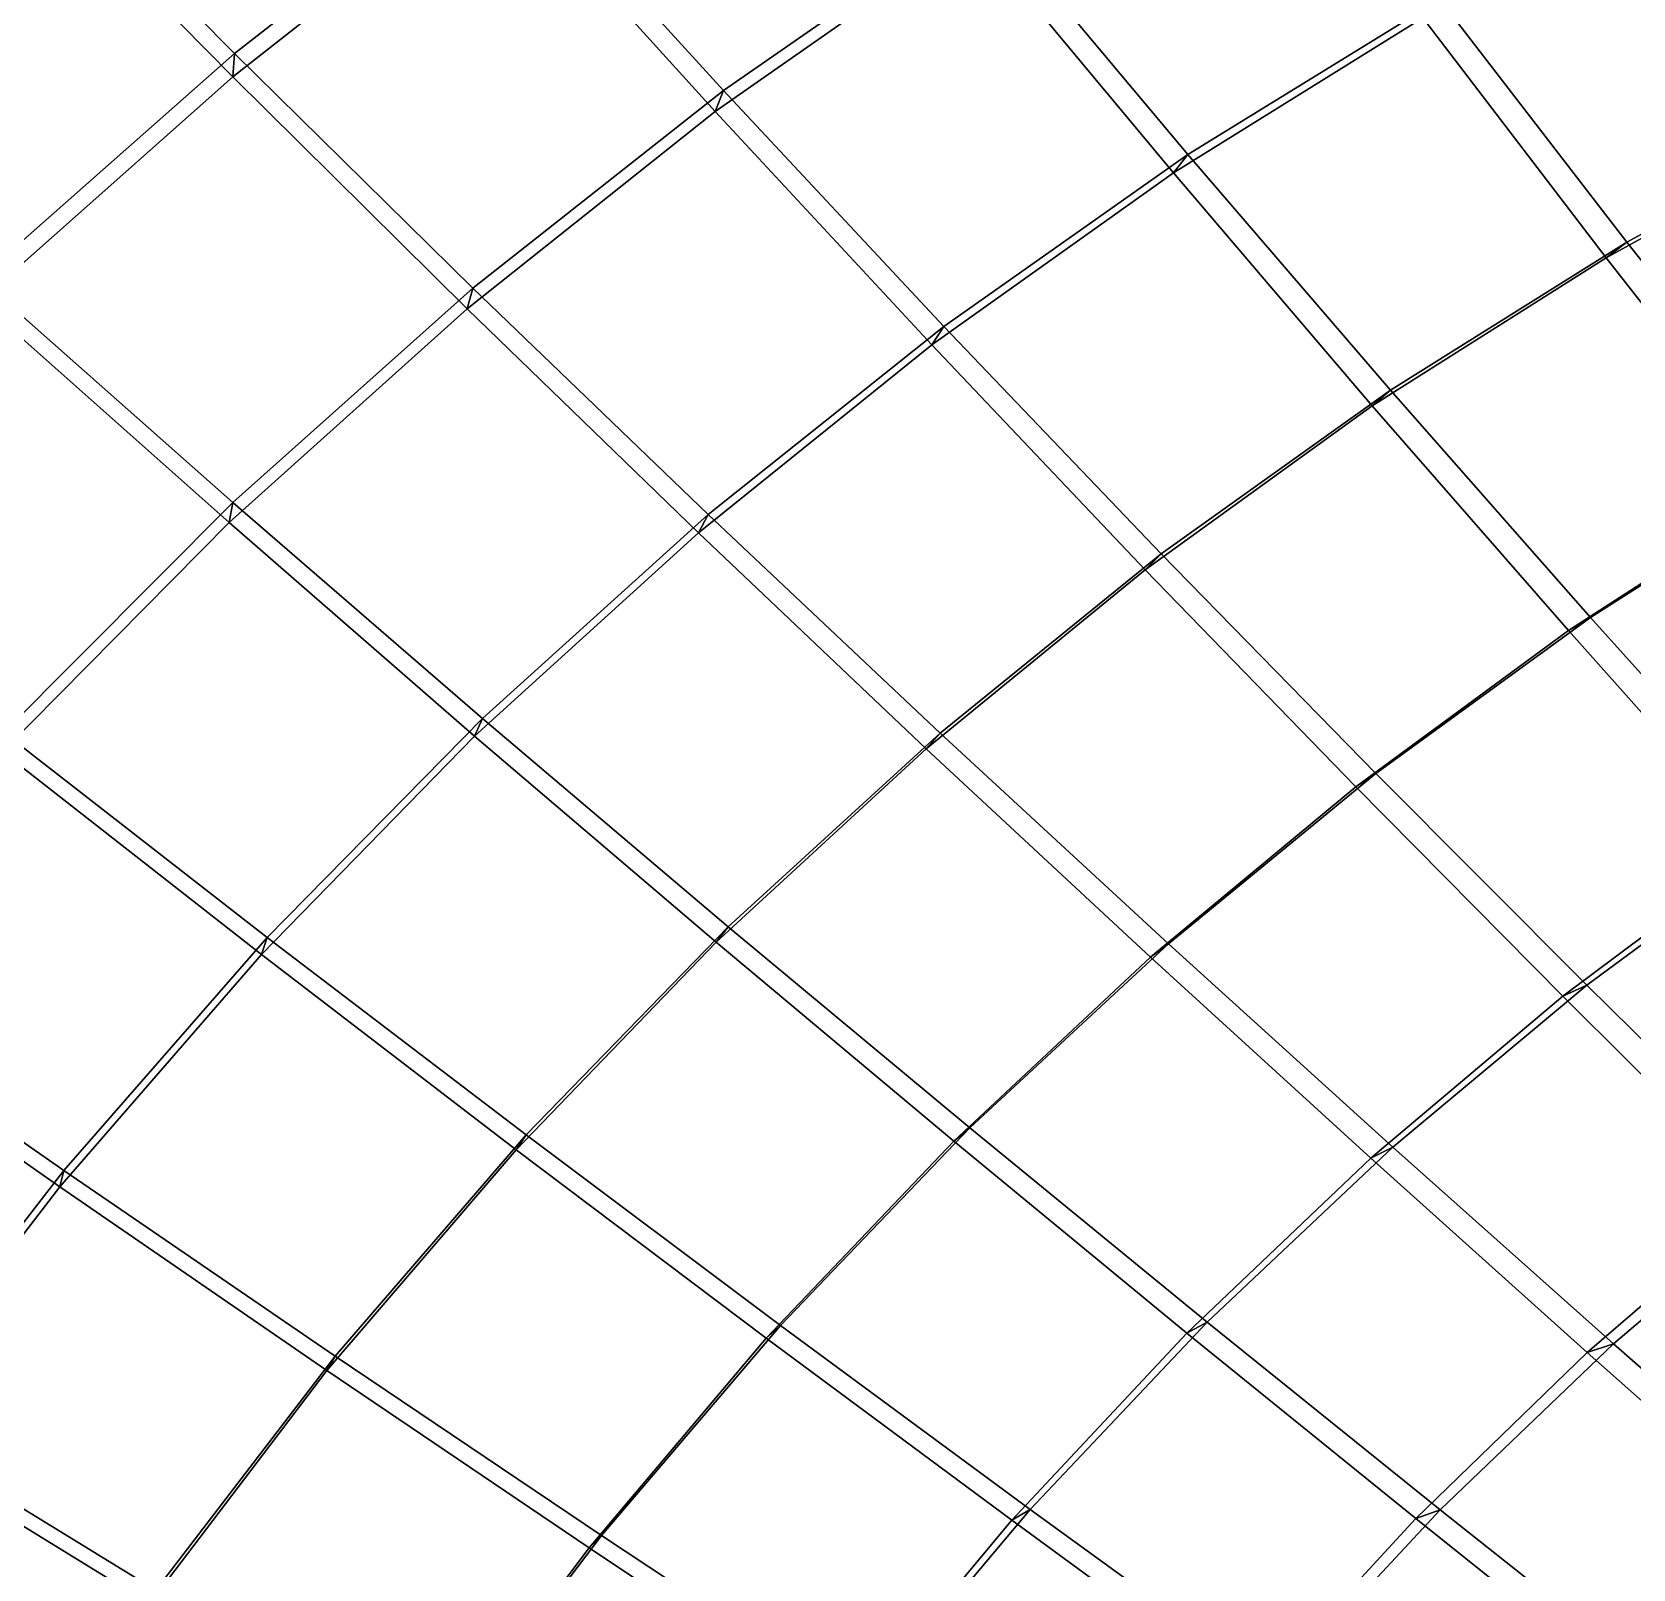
# Model space of a CAD drawing. Header units: metres. Extents: x -2184624 to 1125696, y -1900362 to 1900362.
# Drawn here: x -809172 to -551038, y 508658 to 756415 of the extents above; entities that cross this region are included whole.
import ezdxf

# ---------------------------------------------------------------- set-up
doc = ezdxf.new("R2010")
doc.units = ezdxf.units.M

msp = doc.modelspace()

# ---------------------------------------------------------------- linework, layer by layer
for points in [[(-776505.56, 752975.94, 547987.1), (-815411.56, 792204.2, 539613.8), (-769917.4, 827289.5, 531887.5), (-733609.56, 786421.25, 539996.2)], [(-776816.94, 749193.94, 529465.9), (-815084.44, 787960.3, 521020.72), (-770001.5, 822930.9, 513156.94), (-734313.2, 782548.6, 521339.84)], [(-697677.7, 746995.7, 545655.5), (-733609.56, 786421.25, 539996.2), (-689140.5, 816912.4, 531555.2), (-655803.06, 776073.06, 536973.6)], [(-699001.56, 743583.7, 527059), (-734313.2, 782548.6, 521339.84), (-690255.9, 812981.75, 512755.4), (-657521.2, 772625.2, 518236.97)], [(-622785.2, 736685.8, 540112.3), (-655803.06, 776073.06, 536973.6), (-612636.6, 802268, 527833.5), (-582193.2, 761685.8, 530758.44)], [(-625112.2, 733698.06, 521427.22), (-657521.2, 772625.2, 518236.97), (-614767, 798818.4, 508948.84), (-584916.44, 758716.56, 511929.6)], [(-817634.1, 716690.94, 555521.1), (-859030.75, 754113.06, 546899.06), (-815411.56, 792204.2, 539613.8), (-776505.56, 752975.94, 547987.1)], [(-815084.44, 787960.3, 521020.72), (-815411.56, 792204.2, 539613.8), (-776505.56, 752975.94, 547987.1), (-776816.94, 749193.94, 529465.9)], [(-776816.94, 749193.94, 529465.9), (-776505.56, 752975.94, 547987.1), (-815411.56, 792204.2, 539613.8), (-815084.44, 787960.3, 521020.72)], [(-817574, 713029.94, 537126.6), (-858313.75, 750015.44, 528434.8), (-815084.44, 787960.3, 521020.72), (-776816.94, 749193.94, 529465.9)], [(-776816.94, 749193.94, 529465.9), (-776505.56, 752975.94, 547987.1), (-733609.56, 786421.25, 539996.2), (-734313.2, 782548.6, 521339.84)], [(-734313.2, 782548.6, 521339.84), (-733609.56, 786421.25, 539996.2), (-776505.56, 752975.94, 547987.1), (-776816.94, 749193.94, 529465.9)], [(-738071.2, 715130.8, 553873.25), (-776505.56, 752975.94, 547987.1), (-733609.56, 786421.25, 539996.2), (-697677.7, 746995.7, 545655.5)], [(-734313.2, 782548.6, 521339.84), (-733609.56, 786421.25, 539996.2), (-697677.7, 746995.7, 545655.5), (-699001.56, 743583.7, 527059)], [(-699001.56, 743583.7, 527059), (-697677.7, 746995.7, 545655.5), (-733609.56, 786421.25, 539996.2), (-734313.2, 782548.6, 521339.84)], [(-739019.94, 711786.3, 535409), (-776816.94, 749193.94, 529465.9), (-734313.2, 782548.6, 521339.84), (-699001.56, 743583.7, 527059)], [(-552017, 722548.9, 531565.56), (-582193.2, 761685.8, 530758.44), (-540569.44, 783891.44, 520938.06), (-512934.38, 743769.4, 521562.28)], [(-555343.9, 720039.9, 512784.03), (-584916.44, 758716.56, 511929.6), (-543705.56, 780976.3, 501958.3), (-516659.62, 741333.25, 502635.22)], [(-699001.56, 743583.7, 527059), (-697677.7, 746995.7, 545655.5), (-655803.06, 776073.06, 536973.6), (-657521.2, 772625.2, 518236.97)], [(-657521.2, 772625.2, 518236.97), (-655803.06, 776073.06, 536973.6), (-697677.7, 746995.7, 545655.5), (-699001.56, 743583.7, 527059)], [(-662161.7, 708970, 548995.7), (-697677.7, 746995.7, 545655.5), (-655803.06, 776073.06, 536973.6), (-622785.2, 736685.8, 540112.3)], [(-657521.2, 772625.2, 518236.97), (-655803.06, 776073.06, 536973.6), (-622785.2, 736685.8, 540112.3), (-625112.2, 733698.06, 521427.22)], [(-625112.2, 733698.06, 521427.22), (-622785.2, 736685.8, 540112.3), (-655803.06, 776073.06, 536973.6), (-657521.2, 772625.2, 518236.97)], [(-664110.06, 705996.6, 530447.06), (-699001.56, 743583.7, 527059), (-657521.2, 772625.2, 518236.97), (-625112.2, 733698.06, 521427.22)], [(-625112.2, 733698.06, 521427.22), (-622785.2, 736685.8, 540112.3), (-582193.2, 761685.8, 530758.44), (-584916.44, 758716.56, 511929.6)], [(-584916.44, 758716.56, 511929.6), (-582193.2, 761685.8, 530758.44), (-622785.2, 736685.8, 540112.3), (-625112.2, 733698.06, 521427.22)], [(-590129.4, 698698.75, 541092.1), (-622785.2, 736685.8, 540112.3), (-582193.2, 761685.8, 530758.44), (-552017, 722548.9, 531565.56)], [(-584916.44, 758716.56, 511929.6), (-582193.2, 761685.8, 530758.44), (-552017, 722548.9, 531565.56), (-555343.9, 720039.9, 512784.03)], [(-555343.9, 720039.9, 512784.03), (-552017, 722548.9, 531565.56), (-582193.2, 761685.8, 530758.44), (-584916.44, 758716.56, 511929.6)], [(-593074.4, 696151.4, 522449.53), (-625112.2, 733698.06, 521427.22), (-584916.44, 758716.56, 511929.6), (-555343.9, 720039.9, 512784.03)], [(-776800.4, 680585.7, 561620.4), (-817634.1, 716690.94, 555521.1), (-776505.56, 752975.94, 547987.1), (-738071.2, 715130.8, 553873.25)], [(-817574, 713029.94, 537126.6), (-817634.1, 716690.94, 555521.1), (-776505.56, 752975.94, 547987.1), (-776816.94, 749193.94, 529465.9)], [(-776816.94, 749193.94, 529465.9), (-776505.56, 752975.94, 547987.1), (-817634.1, 716690.94, 555521.1), (-817574, 713029.94, 537126.6)], [(-776816.94, 749193.94, 529465.9), (-776505.56, 752975.94, 547987.1), (-738071.2, 715130.8, 553873.25), (-739019.94, 711786.3, 535409)], [(-739019.94, 711786.3, 535409), (-738071.2, 715130.8, 553873.25), (-776505.56, 752975.94, 547987.1), (-776816.94, 749193.94, 529465.9)], [(-777394, 677337.8, 543280.4), (-817574, 713029.94, 537126.6), (-776816.94, 749193.94, 529465.9), (-739019.94, 711786.3, 535409)], [(-739019.94, 711786.3, 535409), (-738071.2, 715130.8, 553873.25), (-697677.7, 746995.7, 545655.5), (-699001.56, 743583.7, 527059)], [(-699001.56, 743583.7, 527059), (-697677.7, 746995.7, 545655.5), (-738071.2, 715130.8, 553873.25), (-739019.94, 711786.3, 535409)], [(-700144.75, 678626.9, 557403.3), (-738071.2, 715130.8, 553873.25), (-697677.7, 746995.7, 545655.5), (-662161.7, 708970, 548995.7)], [(-699001.56, 743583.7, 527059), (-697677.7, 746995.7, 545655.5), (-662161.7, 708970, 548995.7), (-664110.06, 705996.6, 530447.06)], [(-664110.06, 705996.6, 530447.06), (-662161.7, 708970, 548995.7), (-697677.7, 746995.7, 545655.5), (-699001.56, 743583.7, 527059)], [(-701733.25, 675698.6, 538983.7), (-739019.94, 711786.3, 535409), (-699001.56, 743583.7, 527059), (-664110.06, 705996.6, 530447.06)], [(-555343.9, 720039.9, 512784.03), (-552017, 722548.9, 531565.56), (-512934.38, 743769.4, 521562.28), (-516659.62, 741333.25, 502635.22)], [(-516659.62, 741333.25, 502635.22), (-512934.38, 743769.4, 521562.28), (-552017, 722548.9, 531565.56), (-555343.9, 720039.9, 512784.03)], [(-522154.66, 684796.56, 530366.3), (-552017, 722548.9, 531565.56), (-512934.38, 743769.4, 521562.28), (-485520.97, 705070.4, 520222.8)], [(-526098.9, 682730.3, 511625.9), (-555343.9, 720039.9, 512784.03), (-516659.62, 741333.25, 502635.22), (-489850.6, 703095.25, 501343)], [(-664110.06, 705996.6, 530447.06), (-662161.7, 708970, 548995.7), (-622785.2, 736685.8, 540112.3), (-625112.2, 733698.06, 521427.22)], [(-625112.2, 733698.06, 521427.22), (-622785.2, 736685.8, 540112.3), (-662161.7, 708970, 548995.7), (-664110.06, 705996.6, 530447.06)], [(-627099, 672293, 550138.25), (-662161.7, 708970, 548995.7), (-622785.2, 736685.8, 540112.3), (-590129.4, 698698.75, 541092.1)], [(-625112.2, 733698.06, 521427.22), (-622785.2, 736685.8, 540112.3), (-590129.4, 698698.75, 541092.1), (-593074.4, 696151.4, 522449.53)], [(-593074.4, 696151.4, 522449.53), (-590129.4, 698698.75, 541092.1), (-622785.2, 736685.8, 540112.3), (-625112.2, 733698.06, 521427.22)], [(-629679.5, 669739.25, 531627.9), (-664110.06, 705996.6, 530447.06), (-625112.2, 733698.06, 521427.22), (-593074.4, 696151.4, 522449.53)], [(-593074.4, 696151.4, 522449.53), (-590129.4, 698698.75, 541092.1), (-552017, 722548.9, 531565.56), (-555343.9, 720039.9, 512784.03)], [(-555343.9, 720039.9, 512784.03), (-552017, 722548.9, 531565.56), (-590129.4, 698698.75, 541092.1), (-593074.4, 696151.4, 522449.53)], [(-557876.5, 662052.8, 540024.8), (-590129.4, 698698.75, 541092.1), (-552017, 722548.9, 531565.56), (-522154.66, 684796.56, 530366.3)], [(-555343.9, 720039.9, 512784.03), (-552017, 722548.9, 531565.56), (-522154.66, 684796.56, 530366.3), (-526098.9, 682730.3, 511625.9)], [(-526098.9, 682730.3, 511625.9), (-522154.66, 684796.56, 530366.3), (-552017, 722548.9, 531565.56), (-555343.9, 720039.9, 512784.03)], [(-561451.75, 659928.8, 521417.94), (-593074.4, 696151.4, 522449.53), (-555343.9, 720039.9, 512784.03), (-526098.9, 682730.3, 511625.9)], [(-813689.94, 643478.9, 568889), (-856808.8, 677690.6, 562590.6), (-817634.1, 716690.94, 555521.1), (-776800.4, 680585.7, 561620.4)], [(-817574, 713029.94, 537126.6), (-817634.1, 716690.94, 555521.1), (-776800.4, 680585.7, 561620.4), (-777394, 677337.8, 543280.4)], [(-777394, 677337.8, 543280.4), (-776800.4, 680585.7, 561620.4), (-817634.1, 716690.94, 555521.1), (-817574, 713029.94, 537126.6)], [(-777394, 677337.8, 543280.4), (-776800.4, 680585.7, 561620.4), (-738071.2, 715130.8, 553873.25), (-739019.94, 711786.3, 535409)], [(-739019.94, 711786.3, 535409), (-738071.2, 715130.8, 553873.25), (-776800.4, 680585.7, 561620.4), (-777394, 677337.8, 543280.4)], [(-736562.06, 645758.25, 565328.1), (-776800.4, 680585.7, 561620.4), (-738071.2, 715130.8, 553873.25), (-700144.75, 678626.9, 557403.3)], [(-739019.94, 711786.3, 535409), (-738071.2, 715130.8, 553873.25), (-700144.75, 678626.9, 557403.3), (-701733.25, 675698.6, 538983.7)], [(-701733.25, 675698.6, 538983.7), (-700144.75, 678626.9, 557403.3), (-738071.2, 715130.8, 553873.25), (-739019.94, 711786.3, 535409)], [(-813949.44, 640354.6, 550665), (-856398.8, 674178.4, 544314.4), (-817574, 713029.94, 537126.6), (-777394, 677337.8, 543280.4)], [(-737810.2, 642903.25, 547029.75), (-777394, 677337.8, 543280.4), (-739019.94, 711786.3, 535409), (-701733.25, 675698.6, 538983.7)], [(-701733.25, 675698.6, 538983.7), (-700144.75, 678626.9, 557403.3), (-662161.7, 708970, 548995.7), (-664110.06, 705996.6, 530447.06)], [(-664110.06, 705996.6, 530447.06), (-662161.7, 708970, 548995.7), (-700144.75, 678626.9, 557403.3), (-701733.25, 675698.6, 538983.7)], [(-662758.94, 643415.7, 558698.6), (-700144.75, 678626.9, 557403.3), (-662161.7, 708970, 548995.7), (-627099, 672293, 550138.25)], [(-664110.06, 705996.6, 530447.06), (-662161.7, 708970, 548995.7), (-627099, 672293, 550138.25), (-629679.5, 669739.25, 531627.9)], [(-629679.5, 669739.25, 531627.9), (-627099, 672293, 550138.25), (-662161.7, 708970, 548995.7), (-664110.06, 705996.6, 530447.06)], [(-664993.2, 640885.3, 540313.25), (-701733.25, 675698.6, 538983.7), (-664110.06, 705996.6, 530447.06), (-629679.5, 669739.25, 531627.9)], [(-629679.5, 669739.25, 531627.9), (-627099, 672293, 550138.25), (-590129.4, 698698.75, 541092.1), (-593074.4, 696151.4, 522449.53)], [(-593074.4, 696151.4, 522449.53), (-590129.4, 698698.75, 541092.1), (-627099, 672293, 550138.25), (-629679.5, 669739.25, 531627.9)], [(-592525.7, 636908.1, 549194.9), (-627099, 672293, 550138.25), (-590129.4, 698698.75, 541092.1), (-557876.5, 662052.8, 540024.8)], [(-593074.4, 696151.4, 522449.53), (-590129.4, 698698.75, 541092.1), (-557876.5, 662052.8, 540024.8), (-561451.75, 659928.8, 521417.94)], [(-561451.75, 659928.8, 521417.94), (-557876.5, 662052.8, 540024.8), (-590129.4, 698698.75, 541092.1), (-593074.4, 696151.4, 522449.53)], [(-595749.06, 634757.6, 530715.25), (-629679.5, 669739.25, 531627.9), (-593074.4, 696151.4, 522449.53), (-561451.75, 659928.8, 521417.94)], [(-561451.75, 659928.8, 521417.94), (-557876.5, 662052.8, 540024.8), (-522154.66, 684796.56, 530366.3), (-526098.9, 682730.3, 511625.9)], [(-526098.9, 682730.3, 511625.9), (-522154.66, 684796.56, 530366.3), (-557876.5, 662052.8, 540024.8), (-561451.75, 659928.8, 521417.94)], [(-526067.06, 626682.9, 537012.5), (-557876.5, 662052.8, 540024.8), (-522154.66, 684796.56, 530366.3), (-492651.47, 648362.94, 527262.75)], [(-530287.8, 624967.5, 518436.88), (-561451.75, 659928.8, 521417.94), (-526098.9, 682730.3, 511625.9), (-497229.6, 646724.2, 508559.75)], [(-813949.44, 640354.6, 550665), (-813689.94, 643478.9, 568889), (-776800.4, 680585.7, 561620.4), (-777394, 677337.8, 543280.4)], [(-777394, 677337.8, 543280.4), (-776800.4, 680585.7, 561620.4), (-813689.94, 643478.9, 568889), (-813949.44, 640354.6, 550665)], [(-771249.4, 610475.56, 572762.56), (-813689.94, 643478.9, 568889), (-776800.4, 680585.7, 561620.4), (-736562.06, 645758.25, 565328.1)], [(-777394, 677337.8, 543280.4), (-776800.4, 680585.7, 561620.4), (-736562.06, 645758.25, 565328.1), (-737810.2, 642903.25, 547029.75)], [(-737810.2, 642903.25, 547029.75), (-736562.06, 645758.25, 565328.1), (-776800.4, 680585.7, 561620.4), (-777394, 677337.8, 543280.4)], [(-772177.4, 607719.94, 554577.56), (-813949.44, 640354.6, 550665), (-777394, 677337.8, 543280.4), (-737810.2, 642903.25, 547029.75)], [(-737810.2, 642903.25, 547029.75), (-736562.06, 645758.25, 565328.1), (-700144.75, 678626.9, 557403.3), (-701733.25, 675698.6, 538983.7)], [(-701733.25, 675698.6, 538983.7), (-700144.75, 678626.9, 557403.3), (-736562.06, 645758.25, 565328.1), (-737810.2, 642903.25, 547029.75)], [(-696948.56, 612162.4, 566766.25), (-736562.06, 645758.25, 565328.1), (-700144.75, 678626.9, 557403.3), (-662758.94, 643415.7, 558698.6)], [(-701733.25, 675698.6, 538983.7), (-700144.75, 678626.9, 557403.3), (-662758.94, 643415.7, 558698.6), (-664993.2, 640885.3, 540313.25)], [(-664993.2, 640885.3, 540313.25), (-662758.94, 643415.7, 558698.6), (-700144.75, 678626.9, 557403.3), (-701733.25, 675698.6, 538983.7)], [(-698855.56, 609682.75, 548498.75), (-737810.2, 642903.25, 547029.75), (-701733.25, 675698.6, 538983.7), (-664993.2, 640885.3, 540313.25)], [(-664993.2, 640885.3, 540313.25), (-662758.94, 643415.7, 558698.6), (-627099, 672293, 550138.25), (-629679.5, 669739.25, 531627.9)], [(-629679.5, 669739.25, 531627.9), (-627099, 672293, 550138.25), (-662758.94, 643415.7, 558698.6), (-664993.2, 640885.3, 540313.25)], [(-625945.94, 609442.56, 557871.06), (-662758.94, 643415.7, 558698.6), (-627099, 672293, 550138.25), (-592525.7, 636908.1, 549194.9)], [(-629679.5, 669739.25, 531627.9), (-627099, 672293, 550138.25), (-592525.7, 636908.1, 549194.9), (-595749.06, 634757.6, 530715.25)], [(-595749.06, 634757.6, 530715.25), (-592525.7, 636908.1, 549194.9), (-627099, 672293, 550138.25), (-629679.5, 669739.25, 531627.9)], [(-628835.3, 607294.3, 539512.06), (-664993.2, 640885.3, 540313.25), (-629679.5, 669739.25, 531627.9), (-595749.06, 634757.6, 530715.25)], [(-595749.06, 634757.6, 530715.25), (-592525.7, 636908.1, 549194.9), (-557876.5, 662052.8, 540024.8), (-561451.75, 659928.8, 521417.94)], [(-561451.75, 659928.8, 521417.94), (-557876.5, 662052.8, 540024.8), (-592525.7, 636908.1, 549194.9), (-595749.06, 634757.6, 530715.25)], [(-558477, 602752.7, 546268), (-592525.7, 636908.1, 549194.9), (-557876.5, 662052.8, 540024.8), (-526067.06, 626682.9, 537012.5)], [(-561451.75, 659928.8, 521417.94), (-557876.5, 662052.8, 540024.8), (-526067.06, 626682.9, 537012.5), (-530287.8, 624967.5, 518436.88)], [(-530287.8, 624967.5, 518436.88), (-526067.06, 626682.9, 537012.5), (-557876.5, 662052.8, 540024.8), (-561451.75, 659928.8, 521417.94)], [(-562357.25, 600991.06, 527814.1), (-595749.06, 634757.6, 530715.25), (-561451.75, 659928.8, 521417.94), (-530287.8, 624967.5, 518436.88)], [(-772177.4, 607719.94, 554577.56), (-771249.4, 610475.56, 572762.56), (-736562.06, 645758.25, 565328.1), (-737810.2, 642903.25, 547029.75)], [(-737810.2, 642903.25, 547029.75), (-736562.06, 645758.25, 565328.1), (-771249.4, 610475.56, 572762.56), (-772177.4, 607719.94, 554577.56)], [(-729513.06, 578637.7, 574333.4), (-771249.4, 610475.56, 572762.56), (-736562.06, 645758.25, 565328.1), (-696948.56, 612162.4, 566766.25)], [(-737810.2, 642903.25, 547029.75), (-736562.06, 645758.25, 565328.1), (-696948.56, 612162.4, 566766.25), (-698855.56, 609682.75, 548498.75)], [(-698855.56, 609682.75, 548498.75), (-696948.56, 612162.4, 566766.25), (-736562.06, 645758.25, 565328.1), (-737810.2, 642903.25, 547029.75)], [(-804048.75, 572901.4, 579697.56), (-848571.94, 603939.7, 575670.1), (-813689.94, 643478.9, 568889), (-771249.4, 610475.56, 572762.56)], [(-813949.44, 640354.6, 550665), (-813689.94, 643478.9, 568889), (-771249.4, 610475.56, 572762.56), (-772177.4, 607719.94, 554577.56)], [(-772177.4, 607719.94, 554577.56), (-771249.4, 610475.56, 572762.56), (-813689.94, 643478.9, 568889), (-813949.44, 640354.6, 550665)], [(-731112.56, 576233.94, 556176.1), (-772177.4, 607719.94, 554577.56), (-737810.2, 642903.25, 547029.75), (-698855.56, 609682.75, 548498.75)], [(-698855.56, 609682.75, 548498.75), (-696948.56, 612162.4, 566766.25), (-662758.94, 643415.7, 558698.6), (-664993.2, 640885.3, 540313.25)], [(-664993.2, 640885.3, 540313.25), (-662758.94, 643415.7, 558698.6), (-696948.56, 612162.4, 566766.25), (-698855.56, 609682.75, 548498.75)], [(-657986.94, 579745.3, 566046.8), (-696948.56, 612162.4, 566766.25), (-662758.94, 643415.7, 558698.6), (-625945.94, 609442.56, 557871.06)], [(-664993.2, 640885.3, 540313.25), (-662758.94, 643415.7, 558698.6), (-625945.94, 609442.56, 557871.06), (-628835.3, 607294.3, 539512.06)], [(-628835.3, 607294.3, 539512.06), (-625945.94, 609442.56, 557871.06), (-662758.94, 643415.7, 558698.6), (-664993.2, 640885.3, 540313.25)], [(-804677.6, 570268.9, 561617.94), (-848518.94, 600963.7, 557553.9), (-813949.44, 640354.6, 550665), (-772177.4, 607719.94, 554577.56)], [(-660560.94, 577625.8, 547801.7), (-698855.56, 609682.75, 548498.75), (-664993.2, 640885.3, 540313.25), (-628835.3, 607294.3, 539512.06)], [(-628835.3, 607294.3, 539512.06), (-625945.94, 609442.56, 557871.06), (-592525.7, 636908.1, 549194.9), (-595749.06, 634757.6, 530715.25)], [(-595749.06, 634757.6, 530715.25), (-592525.7, 636908.1, 549194.9), (-625945.94, 609442.56, 557871.06), (-628835.3, 607294.3, 539512.06)], [(-589735.75, 576647.06, 555023.5), (-625945.94, 609442.56, 557871.06), (-592525.7, 636908.1, 549194.9), (-558477, 602752.7, 546268)], [(-595749.06, 634757.6, 530715.25), (-592525.7, 636908.1, 549194.9), (-558477, 602752.7, 546268), (-562357.25, 600991.06, 527814.1)], [(-562357.25, 600991.06, 527814.1), (-558477, 602752.7, 546268), (-592525.7, 636908.1, 549194.9), (-595749.06, 634757.6, 530715.25)], [(-593293, 574867.2, 536685.25), (-628835.3, 607294.3, 539512.06), (-595749.06, 634757.6, 530715.25), (-562357.25, 600991.06, 527814.1)], [(-562357.25, 600991.06, 527814.1), (-558477, 602752.7, 546268), (-526067.06, 626682.9, 537012.5), (-530287.8, 624967.5, 518436.88)], [(-530287.8, 624967.5, 518436.88), (-526067.06, 626682.9, 537012.5), (-558477, 602752.7, 546268), (-562357.25, 600991.06, 527814.1)], [(-529541.8, 568375.1, 523019.62), (-562357.25, 600991.06, 527814.1), (-530287.8, 624967.5, 518436.88), (-499625.47, 591201.4, 513602.53)], [(-524987.44, 569760.25, 541450.4), (-558477, 602752.7, 546268), (-526067.06, 626682.9, 537012.5), (-494740.9, 592521, 532148.8)], [(-731112.56, 576233.94, 556176.1), (-729513.06, 578637.7, 574333.4), (-696948.56, 612162.4, 566766.25), (-698855.56, 609682.75, 548498.75)], [(-698855.56, 609682.75, 548498.75), (-696948.56, 612162.4, 566766.25), (-729513.06, 578637.7, 574333.4), (-731112.56, 576233.94, 556176.1)], [(-688504.2, 547915.3, 573714.2), (-729513.06, 578637.7, 574333.4), (-696948.56, 612162.4, 566766.25), (-657986.94, 579745.3, 566046.8)], [(-698855.56, 609682.75, 548498.75), (-696948.56, 612162.4, 566766.25), (-657986.94, 579745.3, 566046.8), (-660560.94, 577625.8, 547801.7)], [(-660560.94, 577625.8, 547801.7), (-657986.94, 579745.3, 566046.8), (-696948.56, 612162.4, 566766.25), (-698855.56, 609682.75, 548498.75)], [(-804677.6, 570268.9, 561617.94), (-804048.75, 572901.4, 579697.56), (-771249.4, 610475.56, 572762.56), (-772177.4, 607719.94, 554577.56)], [(-772177.4, 607719.94, 554577.56), (-771249.4, 610475.56, 572762.56), (-804048.75, 572901.4, 579697.56), (-804677.6, 570268.9, 561617.94)], [(-760304.9, 542956.94, 581391.6), (-804048.75, 572901.4, 579697.56), (-771249.4, 610475.56, 572762.56), (-729513.06, 578637.7, 574333.4)], [(-772177.4, 607719.94, 554577.56), (-771249.4, 610475.56, 572762.56), (-729513.06, 578637.7, 574333.4), (-731112.56, 576233.94, 556176.1)], [(-731112.56, 576233.94, 556176.1), (-729513.06, 578637.7, 574333.4), (-771249.4, 610475.56, 572762.56), (-772177.4, 607719.94, 554577.56)], [(-690781.94, 545849.06, 555575.94), (-731112.56, 576233.94, 556176.1), (-698855.56, 609682.75, 548498.75), (-660560.94, 577625.8, 547801.7)], [(-660560.94, 577625.8, 547801.7), (-657986.94, 579745.3, 566046.8), (-625945.94, 609442.56, 557871.06), (-628835.3, 607294.3, 539512.06)], [(-628835.3, 607294.3, 539512.06), (-625945.94, 609442.56, 557871.06), (-657986.94, 579745.3, 566046.8), (-660560.94, 577625.8, 547801.7)], [(-619703.06, 548450, 563272.5), (-657986.94, 579745.3, 566046.8), (-625945.94, 609442.56, 557871.06), (-589735.75, 576647.06, 555023.5)], [(-628835.3, 607294.3, 539512.06), (-625945.94, 609442.56, 557871.06), (-589735.75, 576647.06, 555023.5), (-593293, 574867.2, 536685.25)], [(-593293, 574867.2, 536685.25), (-589735.75, 576647.06, 555023.5), (-625945.94, 609442.56, 557871.06), (-628835.3, 607294.3, 539512.06)], [(-761617.25, 540652.2, 563337.1), (-804677.6, 570268.9, 561617.94), (-772177.4, 607719.94, 554577.56), (-731112.56, 576233.94, 556176.1)], [(-622955.56, 546677.6, 545043.6), (-660560.94, 577625.8, 547801.7), (-628835.3, 607294.3, 539512.06), (-593293, 574867.2, 536685.25)], [(-834811.56, 533167.6, 586124), (-881287.44, 562109.1, 581954.25), (-848571.94, 603939.7, 575670.1), (-804048.75, 572901.4, 579697.56)], [(-848518.94, 600963.7, 557553.9), (-848571.94, 603939.7, 575670.1), (-804048.75, 572901.4, 579697.56), (-804677.6, 570268.9, 561617.94)], [(-804677.6, 570268.9, 561617.94), (-804048.75, 572901.4, 579697.56), (-848571.94, 603939.7, 575670.1), (-848518.94, 600963.7, 557553.9)], [(-593293, 574867.2, 536685.25), (-589735.75, 576647.06, 555023.5), (-558477, 602752.7, 546268), (-562357.25, 600991.06, 527814.1)], [(-562357.25, 600991.06, 527814.1), (-558477, 602752.7, 546268), (-589735.75, 576647.06, 555023.5), (-593293, 574867.2, 536685.25)], [(-554157.9, 544965.6, 550248.3), (-589735.75, 576647.06, 555023.5), (-558477, 602752.7, 546268), (-524987.44, 569760.25, 541450.4)], [(-562357.25, 600991.06, 527814.1), (-558477, 602752.7, 546268), (-524987.44, 569760.25, 541450.4), (-529541.8, 568375.1, 523019.62)], [(-529541.8, 568375.1, 523019.62), (-524987.44, 569760.25, 541450.4), (-558477, 602752.7, 546268), (-562357.25, 600991.06, 527814.1)], [(-835162.94, 530680.1, 568141.75), (-880944.56, 559304, 563937.5), (-848518.94, 600963.7, 557553.9), (-804677.6, 570268.9, 561617.94)], [(-558399.25, 543542.1, 531927.56), (-593293, 574867.2, 536685.25), (-562357.25, 600991.06, 527814.1), (-529541.8, 568375.1, 523019.62)], [(-761617.25, 540652.2, 563337.1), (-760304.9, 542956.94, 581391.6), (-729513.06, 578637.7, 574333.4), (-731112.56, 576233.94, 556176.1)], [(-731112.56, 576233.94, 556176.1), (-729513.06, 578637.7, 574333.4), (-760304.9, 542956.94, 581391.6), (-761617.25, 540652.2, 563337.1)], [(-717359.75, 514060.56, 580864.56), (-760304.9, 542956.94, 581391.6), (-729513.06, 578637.7, 574333.4), (-688504.2, 547915.3, 573714.2)], [(-731112.56, 576233.94, 556176.1), (-729513.06, 578637.7, 574333.4), (-688504.2, 547915.3, 573714.2), (-690781.94, 545849.06, 555575.94)], [(-690781.94, 545849.06, 555575.94), (-688504.2, 547915.3, 573714.2), (-729513.06, 578637.7, 574333.4), (-731112.56, 576233.94, 556176.1)], [(-690781.94, 545849.06, 555575.94), (-688504.2, 547915.3, 573714.2), (-657986.94, 579745.3, 566046.8), (-660560.94, 577625.8, 547801.7)], [(-660560.94, 577625.8, 547801.7), (-657986.94, 579745.3, 566046.8), (-688504.2, 547915.3, 573714.2), (-690781.94, 545849.06, 555575.94)], [(-648244.3, 518253.97, 571007.3), (-688504.2, 547915.3, 573714.2), (-657986.94, 579745.3, 566046.8), (-619703.06, 548450, 563272.5)], [(-660560.94, 577625.8, 547801.7), (-657986.94, 579745.3, 566046.8), (-619703.06, 548450, 563272.5), (-622955.56, 546677.6, 545043.6)], [(-622955.56, 546677.6, 545043.6), (-619703.06, 548450, 563272.5), (-657986.94, 579745.3, 566046.8), (-660560.94, 577625.8, 547801.7)], [(-719361, 512070.12, 562825.8), (-761617.25, 540652.2, 563337.1), (-731112.56, 576233.94, 556176.1), (-690781.94, 545849.06, 555575.94)], [(-651210.7, 516512.9, 552881.3), (-690781.94, 545849.06, 555575.94), (-660560.94, 577625.8, 547801.7), (-622955.56, 546677.6, 545043.6)], [(-622955.56, 546677.6, 545043.6), (-619703.06, 548450, 563272.5), (-589735.75, 576647.06, 555023.5), (-593293, 574867.2, 536685.25)], [(-593293, 574867.2, 536685.25), (-589735.75, 576647.06, 555023.5), (-619703.06, 548450, 563272.5), (-622955.56, 546677.6, 545043.6)], [(-582121.8, 518215.1, 558536), (-619703.06, 548450, 563272.5), (-589735.75, 576647.06, 555023.5), (-554157.9, 544965.6, 550248.3)], [(-593293, 574867.2, 536685.25), (-589735.75, 576647.06, 555023.5), (-554157.9, 544965.6, 550248.3), (-558399.25, 543542.1, 531927.56)], [(-558399.25, 543542.1, 531927.56), (-554157.9, 544965.6, 550248.3), (-589735.75, 576647.06, 555023.5), (-593293, 574867.2, 536685.25)], [(-586067.94, 516778.47, 540319.6), (-622955.56, 546677.6, 545043.6), (-593293, 574867.2, 536685.25), (-558399.25, 543542.1, 531927.56)], [(-835162.94, 530680.1, 568141.75), (-834811.56, 533167.6, 586124), (-804048.75, 572901.4, 579697.56), (-804677.6, 570268.9, 561617.94)], [(-804677.6, 570268.9, 561617.94), (-804048.75, 572901.4, 579697.56), (-834811.56, 533167.6, 586124), (-835162.94, 530680.1, 568141.75)], [(-789184.44, 505245.12, 587931.06), (-834811.56, 533167.6, 586124), (-804048.75, 572901.4, 579697.56), (-760304.9, 542956.94, 581391.6)], [(-804677.6, 570268.9, 561617.94), (-804048.75, 572901.4, 579697.56), (-760304.9, 542956.94, 581391.6), (-761617.25, 540652.2, 563337.1)], [(-761617.25, 540652.2, 563337.1), (-760304.9, 542956.94, 581391.6), (-804048.75, 572901.4, 579697.56), (-804677.6, 570268.9, 561617.94)], [(-790230.44, 503060.62, 569971.44), (-835162.94, 530680.1, 568141.75), (-804677.6, 570268.9, 561617.94), (-761617.25, 540652.2, 563337.1)], [(-558399.25, 543542.1, 531927.56), (-554157.9, 544965.6, 550248.3), (-524987.44, 569760.25, 541450.4), (-529541.8, 568375.1, 523019.62)], [(-529541.8, 568375.1, 523019.62), (-524987.44, 569760.25, 541450.4), (-554157.9, 544965.6, 550248.3), (-558399.25, 543542.1, 531927.56)], [(-524186.94, 513253.62, 525325.1), (-558399.25, 543542.1, 531927.56), (-529541.8, 568375.1, 523019.62), (-497340.94, 536841.94, 516418.5)], [(-519241.94, 514331.2, 543629), (-554157.9, 544965.6, 550248.3), (-524987.44, 569760.25, 541450.4), (-492091.94, 537861.7, 534826.1)], [(-719361, 512070.12, 562825.8), (-717359.75, 514060.56, 580864.56), (-688504.2, 547915.3, 573714.2), (-690781.94, 545849.06, 555575.94)], [(-690781.94, 545849.06, 555575.94), (-688504.2, 547915.3, 573714.2), (-717359.75, 514060.56, 580864.56), (-719361, 512070.12, 562825.8)], [(-675230.75, 486160.56, 578219.75), (-717359.75, 514060.56, 580864.56), (-688504.2, 547915.3, 573714.2), (-648244.3, 518253.97, 571007.3)], [(-690781.94, 545849.06, 555575.94), (-688504.2, 547915.3, 573714.2), (-648244.3, 518253.97, 571007.3), (-651210.7, 516512.9, 552881.3)], [(-651210.7, 516512.9, 552881.3), (-648244.3, 518253.97, 571007.3), (-688504.2, 547915.3, 573714.2), (-690781.94, 545849.06, 555575.94)], [(-651210.7, 516512.9, 552881.3), (-648244.3, 518253.97, 571007.3), (-619703.06, 548450, 563272.5), (-622955.56, 546677.6, 545043.6)], [(-622955.56, 546677.6, 545043.6), (-619703.06, 548450, 563272.5), (-648244.3, 518253.97, 571007.3), (-651210.7, 516512.9, 552881.3)], [(-608753.8, 489595.94, 566305.94), (-648244.3, 518253.97, 571007.3), (-619703.06, 548450, 563272.5), (-582121.8, 518215.1, 558536)], [(-622955.56, 546677.6, 545043.6), (-619703.06, 548450, 563272.5), (-582121.8, 518215.1, 558536), (-586067.94, 516778.47, 540319.6)], [(-586067.94, 516778.47, 540319.6), (-582121.8, 518215.1, 558536), (-619703.06, 548450, 563272.5), (-622955.56, 546677.6, 545043.6)], [(-677930.25, 484472.62, 560189.6), (-719361, 512070.12, 562825.8), (-690781.94, 545849.06, 555575.94), (-651210.7, 516512.9, 552881.3)], [(-612422.94, 488169.2, 548187.7), (-651210.7, 516512.9, 552881.3), (-622955.56, 546677.6, 545043.6), (-586067.94, 516778.47, 540319.6)], [(-586067.94, 516778.47, 540319.6), (-582121.8, 518215.1, 558536), (-554157.9, 544965.6, 550248.3), (-558399.25, 543542.1, 531927.56)], [(-558399.25, 543542.1, 531927.56), (-554157.9, 544965.6, 550248.3), (-582121.8, 518215.1, 558536), (-586067.94, 516778.47, 540319.6)], [(-545267.56, 488977, 551920.25), (-582121.8, 518215.1, 558536), (-554157.9, 544965.6, 550248.3), (-519241.94, 514331.2, 543629)], [(-558399.25, 543542.1, 531927.56), (-554157.9, 544965.6, 550248.3), (-519241.94, 514331.2, 543629), (-524186.94, 513253.62, 525325.1)], [(-524186.94, 513253.62, 525325.1), (-519241.94, 514331.2, 543629), (-554157.9, 544965.6, 550248.3), (-558399.25, 543542.1, 531927.56)], [(-790230.44, 503060.62, 569971.44), (-789184.44, 505245.12, 587931.06), (-760304.9, 542956.94, 581391.6), (-761617.25, 540652.2, 563337.1)], [(-761617.25, 540652.2, 563337.1), (-760304.9, 542956.94, 581391.6), (-789184.44, 505245.12, 587931.06), (-790230.44, 503060.62, 569971.44)], [(-744422.7, 478298.12, 587488.75), (-789184.44, 505245.12, 587931.06), (-760304.9, 542956.94, 581391.6), (-717359.75, 514060.56, 580864.56)], [(-761617.25, 540652.2, 563337.1), (-760304.9, 542956.94, 581391.6), (-717359.75, 514060.56, 580864.56), (-719361, 512070.12, 562825.8)], [(-719361, 512070.12, 562825.8), (-717359.75, 514060.56, 580864.56), (-760304.9, 542956.94, 581391.6), (-761617.25, 540652.2, 563337.1)], [(-549926.06, 487866.06, 533714.9), (-586067.94, 516778.47, 540319.6), (-558399.25, 543542.1, 531927.56), (-524186.94, 513253.62, 525325.1)], [(-746167.7, 476403.88, 569542.1), (-790230.44, 503060.62, 569971.44), (-761617.25, 540652.2, 563337.1), (-719361, 512070.12, 562825.8)], [(-816019.8, 465635.47, 593942.25), (-863396.75, 491416.88, 592031.75), (-834811.56, 533167.6, 586124), (-789184.44, 505245.12, 587931.06)], [(-835162.94, 530680.1, 568141.75), (-834811.56, 533167.6, 586124), (-789184.44, 505245.12, 587931.06), (-790230.44, 503060.62, 569971.44)], [(-790230.44, 503060.62, 569971.44), (-789184.44, 505245.12, 587931.06), (-834811.56, 533167.6, 586124), (-835162.94, 530680.1, 568141.75)], [(-816821.06, 463590.28, 576069.75), (-863493, 489094.25, 574138.6), (-835162.94, 530680.1, 568141.75), (-790230.44, 503060.62, 569971.44)], [(-677930.25, 484472.62, 560189.6), (-675230.75, 486160.56, 578219.75), (-648244.3, 518253.97, 571007.3), (-651210.7, 516512.9, 552881.3)], [(-651210.7, 516512.9, 552881.3), (-648244.3, 518253.97, 571007.3), (-675230.75, 486160.56, 578219.75), (-677930.25, 484472.62, 560189.6)], [(-637344.94, 457806.62, 555523.2), (-677930.25, 484472.62, 560189.6), (-651210.7, 516512.9, 552881.3), (-612422.94, 488169.2, 548187.7)], [(-633934.06, 459202.2, 573549.56), (-675230.75, 486160.56, 578219.75), (-648244.3, 518253.97, 571007.3), (-608753.8, 489595.94, 566305.94)], [(-651210.7, 516512.9, 552881.3), (-648244.3, 518253.97, 571007.3), (-608753.8, 489595.94, 566305.94), (-612422.94, 488169.2, 548187.7)], [(-612422.94, 488169.2, 548187.7), (-608753.8, 489595.94, 566305.94), (-648244.3, 518253.97, 571007.3), (-651210.7, 516512.9, 552881.3)], [(-612422.94, 488169.2, 548187.7), (-608753.8, 489595.94, 566305.94), (-582121.8, 518215.1, 558536), (-586067.94, 516778.47, 540319.6)], [(-586067.94, 516778.47, 540319.6), (-582121.8, 518215.1, 558536), (-608753.8, 489595.94, 566305.94), (-612422.94, 488169.2, 548187.7)], [(-574441.94, 460758.62, 541579.9), (-612422.94, 488169.2, 548187.7), (-586067.94, 516778.47, 540319.6), (-549926.06, 487866.06, 533714.9)], [(-570052.2, 461880.5, 559692.25), (-608753.8, 489595.94, 566305.94), (-582121.8, 518215.1, 558536), (-545267.56, 488977, 551920.25)], [(-586067.94, 516778.47, 540319.6), (-582121.8, 518215.1, 558536), (-545267.56, 488977, 551920.25), (-549926.06, 487866.06, 533714.9)], [(-549926.06, 487866.06, 533714.9), (-545267.56, 488977, 551920.25), (-582121.8, 518215.1, 558536), (-586067.94, 516778.47, 540319.6)], [(-746167.7, 476403.88, 569542.1), (-744422.7, 478298.12, 587488.75), (-717359.75, 514060.56, 580864.56), (-719361, 512070.12, 562825.8)], [(-719361, 512070.12, 562825.8), (-717359.75, 514060.56, 580864.56), (-744422.7, 478298.12, 587488.75), (-746167.7, 476403.88, 569542.1)], [(-700540.1, 452278.78, 584900.1), (-744422.7, 478298.12, 587488.75), (-717359.75, 514060.56, 580864.56), (-675230.75, 486160.56, 578219.75)], [(-719361, 512070.12, 562825.8), (-717359.75, 514060.56, 580864.56), (-675230.75, 486160.56, 578219.75), (-677930.25, 484472.62, 560189.6)], [(-677930.25, 484472.62, 560189.6), (-675230.75, 486160.56, 578219.75), (-717359.75, 514060.56, 580864.56), (-719361, 512070.12, 562825.8)], [(-702992.4, 450663.84, 566958.9), (-746167.7, 476403.88, 569542.1), (-719361, 512070.12, 562825.8), (-677930.25, 484472.62, 560189.6)]]:
    msp.add_3dface(points)

doc.saveas('drawing.dxf')
